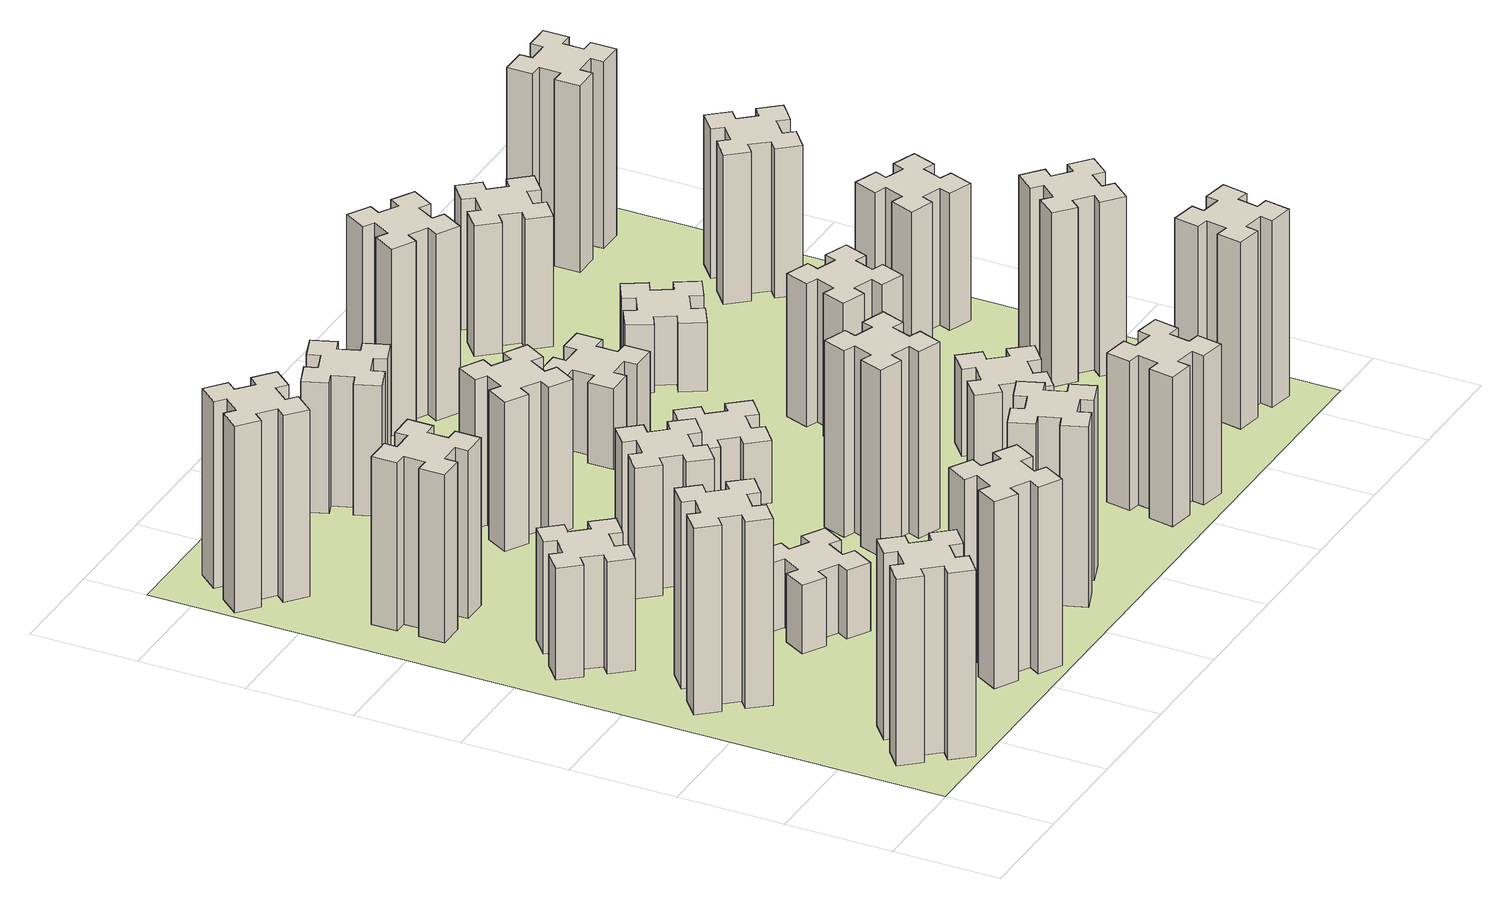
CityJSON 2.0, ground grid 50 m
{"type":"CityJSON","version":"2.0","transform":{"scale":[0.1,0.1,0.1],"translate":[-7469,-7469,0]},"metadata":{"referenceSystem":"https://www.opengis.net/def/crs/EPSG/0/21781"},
"CityObjects":{
"building1":{"type":"Building","attributes":{"class":"1000","function":"1000","usage":"1000","yearOfConstruction":2016,"roofType":"1000","measuredHeight":90,"storeysAboveGround":30,"storeysBelowGround":0},"geometry":[{"type":"Solid","lod":"1","boundaries":[[[[0,1,2,3,4,5,6,7,8,9,10,11,12,13,14,15,16,17,18,19]],[[17,16,20,21]],[[16,15,22,20]],[[15,14,23,22]],[[14,13,24,23]],[[13,12,25,24]],[[12,11,26,25]],[[11,10,27,26]],[[10,9,28,27]],[[9,8,29,28]],[[8,7,30,29]],[[7,6,31,30]],[[6,5,32,31]],[[5,4,33,32]],[[4,3,34,33]],[[3,2,35,34]],[[2,1,36,35]],[[1,0,37,36]],[[0,19,38,37]],[[19,18,39,38]],[[18,17,21,39]],[[24,25,26,27,28,29,30,31,32,33,34,35,36,37,38,39,21,20,22,23]]]]}]},
"building2":{"type":"Building","attributes":{"class":"1000","function":"1000","usage":"1000","yearOfConstruction":2016,"roofType":"1000","measuredHeight":90,"storeysAboveGround":30,"storeysBelowGround":0},"geometry":[{"type":"Solid","lod":"1","boundaries":[[[[40,41,42,43,44,45,46,47,48,49,50,51,52,53,54,55,56,57,58,59]],[[57,56,60,61]],[[56,55,62,60]],[[55,54,63,62]],[[54,53,64,63]],[[53,52,65,64]],[[52,51,66,65]],[[51,50,67,66]],[[50,49,68,67]],[[49,48,69,68]],[[48,47,70,69]],[[47,46,71,70]],[[46,45,72,71]],[[45,44,73,72]],[[44,43,74,73]],[[43,42,75,74]],[[42,41,76,75]],[[41,40,77,76]],[[40,59,78,77]],[[59,58,79,78]],[[58,57,61,79]],[[64,65,66,67,68,69,70,71,72,73,74,75,76,77,78,79,61,60,62,63]]]]}]},
"building3":{"type":"Building","attributes":{"class":"1000","function":"1000","usage":"1000","yearOfConstruction":2016,"roofType":"1000","measuredHeight":54,"storeysAboveGround":30,"storeysBelowGround":0},"geometry":[{"type":"Solid","lod":"1","boundaries":[[[[80,81,82,83,84,85,86,87,88,89,90,91,92,93,94,95,96,97,98,99]],[[97,96,100,101]],[[96,95,102,100]],[[95,94,103,102]],[[94,93,104,103]],[[93,92,105,104]],[[92,91,106,105]],[[91,90,107,106]],[[90,89,108,107]],[[89,88,109,108]],[[88,87,110,109]],[[87,86,111,110]],[[86,85,112,111]],[[85,84,113,112]],[[84,83,114,113]],[[83,82,115,114]],[[82,81,116,115]],[[81,80,117,116]],[[80,99,118,117]],[[99,98,119,118]],[[98,97,101,119]],[[104,105,106,107,108,109,110,111,112,113,114,115,116,117,118,119,101,100,102,103]]]]}]},
"building4":{"type":"Building","attributes":{"class":"1000","function":"1000","usage":"1000","yearOfConstruction":2016,"roofType":"1000","measuredHeight":81,"storeysAboveGround":30,"storeysBelowGround":0},"geometry":[{"type":"Solid","lod":"1","boundaries":[[[[120,121,122,123,124,125,126,127,128,129,130,131,132,133,134,135,136,137,138,139]],[[137,136,140,141]],[[136,135,142,140]],[[135,134,143,142]],[[134,133,144,143]],[[133,132,145,144]],[[132,131,146,145]],[[131,130,147,146]],[[130,129,148,147]],[[129,128,149,148]],[[128,127,150,149]],[[127,126,151,150]],[[126,125,152,151]],[[125,124,153,152]],[[124,123,154,153]],[[123,122,155,154]],[[122,121,156,155]],[[121,120,157,156]],[[120,139,158,157]],[[139,138,159,158]],[[138,137,141,159]],[[144,145,146,147,148,149,150,151,152,153,154,155,156,157,158,159,141,140,142,143]]]]}]},
"building5":{"type":"Building","attributes":{"class":"1000","function":"1000","usage":"1000","yearOfConstruction":2016,"roofType":"1000","measuredHeight":90,"storeysAboveGround":30,"storeysBelowGround":0},"geometry":[{"type":"Solid","lod":"1","boundaries":[[[[160,161,162,163,164,165,166,167,168,169,170,171,172,173,174,175,176,177,178,179]],[[177,176,180,181]],[[176,175,182,180]],[[175,174,183,182]],[[174,173,184,183]],[[173,172,185,184]],[[172,171,186,185]],[[171,170,187,186]],[[170,169,188,187]],[[169,168,189,188]],[[168,167,190,189]],[[167,166,191,190]],[[166,165,192,191]],[[165,164,193,192]],[[164,163,194,193]],[[163,162,195,194]],[[162,161,196,195]],[[161,160,197,196]],[[160,179,198,197]],[[179,178,199,198]],[[178,177,181,199]],[[184,185,186,187,188,189,190,191,192,193,194,195,196,197,198,199,181,180,182,183]]]]}]},
"building6":{"type":"Building","attributes":{"class":"1000","function":"1000","usage":"1000","yearOfConstruction":2016,"roofType":"1000","measuredHeight":90,"storeysAboveGround":30,"storeysBelowGround":0},"geometry":[{"type":"Solid","lod":"1","boundaries":[[[[200,201,202,203,204,205,206,207,208,209,210,211,212,213,214,215,216,217,218,219]],[[217,216,220,221]],[[216,215,222,220]],[[215,214,223,222]],[[214,213,224,223]],[[213,212,225,224]],[[212,211,226,225]],[[211,210,227,226]],[[210,209,228,227]],[[209,208,229,228]],[[208,207,230,229]],[[207,206,231,230]],[[206,205,232,231]],[[205,204,233,232]],[[204,203,234,233]],[[203,202,235,234]],[[202,201,236,235]],[[201,200,237,236]],[[200,219,238,237]],[[219,218,239,238]],[[218,217,221,239]],[[224,225,226,227,228,229,230,231,232,233,234,235,236,237,238,239,221,220,222,223]]]]}]},
"building7":{"type":"Building","attributes":{"class":"1000","function":"1000","usage":"1000","yearOfConstruction":2016,"roofType":"1000","measuredHeight":33,"storeysAboveGround":30,"storeysBelowGround":0},"geometry":[{"type":"Solid","lod":"1","boundaries":[[[[240,241,242,243,244,245,246,247,248,249,250,251,252,253,254,255,256,257,258,259]],[[257,256,260,261]],[[256,255,262,260]],[[255,254,263,262]],[[254,253,264,263]],[[253,252,265,264]],[[252,251,266,265]],[[251,250,267,266]],[[250,249,268,267]],[[249,248,269,268]],[[248,247,270,269]],[[247,246,271,270]],[[246,245,272,271]],[[245,244,273,272]],[[244,243,274,273]],[[243,242,275,274]],[[242,241,276,275]],[[241,240,277,276]],[[240,259,278,277]],[[259,258,279,278]],[[258,257,261,279]],[[264,265,266,267,268,269,270,271,272,273,274,275,276,277,278,279,261,260,262,263]]]]}]},
"building8":{"type":"Building","attributes":{"class":"1000","function":"1000","usage":"1000","yearOfConstruction":2016,"roofType":"1000","measuredHeight":63,"storeysAboveGround":30,"storeysBelowGround":0},"geometry":[{"type":"Solid","lod":"1","boundaries":[[[[280,281,282,283,284,285,286,287,288,289,290,291,292,293,294,295,296,297,298,299]],[[297,296,300,301]],[[296,295,302,300]],[[295,294,303,302]],[[294,293,304,303]],[[293,292,305,304]],[[292,291,306,305]],[[291,290,307,306]],[[290,289,308,307]],[[289,288,309,308]],[[288,287,310,309]],[[287,286,311,310]],[[286,285,312,311]],[[285,284,313,312]],[[284,283,314,313]],[[283,282,315,314]],[[282,281,316,315]],[[281,280,317,316]],[[280,299,318,317]],[[299,298,319,318]],[[298,297,301,319]],[[304,305,306,307,308,309,310,311,312,313,314,315,316,317,318,319,301,300,302,303]]]]}]},
"building9":{"type":"Building","attributes":{"class":"1000","function":"1000","usage":"1000","yearOfConstruction":2016,"roofType":"1000","measuredHeight":87,"storeysAboveGround":30,"storeysBelowGround":0},"geometry":[{"type":"Solid","lod":"1","boundaries":[[[[320,321,322,323,324,325,326,327,328,329,330,331,332,333,334,335,336,337,338,339]],[[337,336,340,341]],[[336,335,342,340]],[[335,334,343,342]],[[334,333,344,343]],[[333,332,345,344]],[[332,331,346,345]],[[331,330,347,346]],[[330,329,348,347]],[[329,328,349,348]],[[328,327,350,349]],[[327,326,351,350]],[[326,325,352,351]],[[325,324,353,352]],[[324,323,354,353]],[[323,322,355,354]],[[322,321,356,355]],[[321,320,357,356]],[[320,339,358,357]],[[339,338,359,358]],[[338,337,341,359]],[[344,345,346,347,348,349,350,351,352,353,354,355,356,357,358,359,341,340,342,343]]]]}]},
"building10":{"type":"Building","attributes":{"class":"1000","function":"1000","usage":"1000","yearOfConstruction":2016,"roofType":"1000","measuredHeight":72,"storeysAboveGround":30,"storeysBelowGround":0},"geometry":[{"type":"Solid","lod":"1","boundaries":[[[[360,361,362,363,364,365,366,367,368,369,370,371,372,373,374,375,376,377,378,379]],[[377,376,380,381]],[[376,375,382,380]],[[375,374,383,382]],[[374,373,384,383]],[[373,372,385,384]],[[372,371,386,385]],[[371,370,387,386]],[[370,369,388,387]],[[369,368,389,388]],[[368,367,390,389]],[[367,366,391,390]],[[366,365,392,391]],[[365,364,393,392]],[[364,363,394,393]],[[363,362,395,394]],[[362,361,396,395]],[[361,360,397,396]],[[360,379,398,397]],[[379,378,399,398]],[[378,377,381,399]],[[384,385,386,387,388,389,390,391,392,393,394,395,396,397,398,399,381,380,382,383]]]]}]},
"building11":{"type":"Building","attributes":{"class":"1000","function":"1000","usage":"1000","yearOfConstruction":2016,"roofType":"1000","measuredHeight":63,"storeysAboveGround":30,"storeysBelowGround":0},"geometry":[{"type":"Solid","lod":"1","boundaries":[[[[400,401,402,403,404,405,406,407,408,409,410,411,412,413,414,415,416,417,418,419]],[[417,416,420,421]],[[416,415,422,420]],[[415,414,423,422]],[[414,413,424,423]],[[413,412,425,424]],[[412,411,426,425]],[[411,410,427,426]],[[410,409,428,427]],[[409,408,429,428]],[[408,407,430,429]],[[407,406,431,430]],[[406,405,432,431]],[[405,404,433,432]],[[404,403,434,433]],[[403,402,435,434]],[[402,401,436,435]],[[401,400,437,436]],[[400,419,438,437]],[[419,418,439,438]],[[418,417,421,439]],[[424,425,426,427,428,429,430,431,432,433,434,435,436,437,438,439,421,420,422,423]]]]}]},
"building12":{"type":"Building","attributes":{"class":"1000","function":"1000","usage":"1000","yearOfConstruction":2016,"roofType":"1000","measuredHeight":90,"storeysAboveGround":30,"storeysBelowGround":0},"geometry":[{"type":"Solid","lod":"1","boundaries":[[[[440,441,442,443,444,445,446,447,448,449,450,451,452,453,454,455,456,457,458,459]],[[457,456,460,461]],[[456,455,462,460]],[[455,454,463,462]],[[454,453,464,463]],[[453,452,465,464]],[[452,451,466,465]],[[451,450,467,466]],[[450,449,468,467]],[[449,448,469,468]],[[448,447,470,469]],[[447,446,471,470]],[[446,445,472,471]],[[445,444,473,472]],[[444,443,474,473]],[[443,442,475,474]],[[442,441,476,475]],[[441,440,477,476]],[[440,459,478,477]],[[459,458,479,478]],[[458,457,461,479]],[[464,465,466,467,468,469,470,471,472,473,474,475,476,477,478,479,461,460,462,463]]]]}]},
"building13":{"type":"Building","attributes":{"class":"1000","function":"1000","usage":"1000","yearOfConstruction":2016,"roofType":"1000","measuredHeight":30,"storeysAboveGround":30,"storeysBelowGround":0},"geometry":[{"type":"Solid","lod":"1","boundaries":[[[[480,481,482,483,484,485,486,487,488,489,490,491,492,493,494,495,496,497,498,499]],[[497,496,500,501]],[[496,495,502,500]],[[495,494,503,502]],[[494,493,504,503]],[[493,492,505,504]],[[492,491,506,505]],[[491,490,507,506]],[[490,489,508,507]],[[489,488,509,508]],[[488,487,510,509]],[[487,486,511,510]],[[486,485,512,511]],[[485,484,513,512]],[[484,483,514,513]],[[483,482,515,514]],[[482,481,516,515]],[[481,480,517,516]],[[480,499,518,517]],[[499,498,519,518]],[[498,497,501,519]],[[504,505,506,507,508,509,510,511,512,513,514,515,516,517,518,519,501,500,502,503]]]]}]},
"building14":{"type":"Building","attributes":{"class":"1000","function":"1000","usage":"1000","yearOfConstruction":2016,"roofType":"1000","measuredHeight":72,"storeysAboveGround":30,"storeysBelowGround":0},"geometry":[{"type":"Solid","lod":"1","boundaries":[[[[520,521,522,523,524,525,526,527,528,529,530,531,532,533,534,535,536,537,538,539]],[[537,536,540,541]],[[536,535,542,540]],[[535,534,543,542]],[[534,533,544,543]],[[533,532,545,544]],[[532,531,546,545]],[[531,530,547,546]],[[530,529,548,547]],[[529,528,549,548]],[[528,527,550,549]],[[527,526,551,550]],[[526,525,552,551]],[[525,524,553,552]],[[524,523,554,553]],[[523,522,555,554]],[[522,521,556,555]],[[521,520,557,556]],[[520,539,558,557]],[[539,538,559,558]],[[538,537,541,559]],[[544,545,546,547,548,549,550,551,552,553,554,555,556,557,558,559,541,540,542,543]]]]}]},
"building15":{"type":"Building","attributes":{"class":"1000","function":"1000","usage":"1000","yearOfConstruction":2016,"roofType":"1000","measuredHeight":39,"storeysAboveGround":30,"storeysBelowGround":0},"geometry":[{"type":"Solid","lod":"1","boundaries":[[[[560,561,562,563,564,565,566,567,568,569,570,571,572,573,574,575,576,577,578,579]],[[577,576,580,581]],[[576,575,582,580]],[[575,574,583,582]],[[574,573,584,583]],[[573,572,585,584]],[[572,571,586,585]],[[571,570,587,586]],[[570,569,588,587]],[[569,568,589,588]],[[568,567,590,589]],[[567,566,591,590]],[[566,565,592,591]],[[565,564,593,592]],[[564,563,594,593]],[[563,562,595,594]],[[562,561,596,595]],[[561,560,597,596]],[[560,579,598,597]],[[579,578,599,598]],[[578,577,581,599]],[[584,585,586,587,588,589,590,591,592,593,594,595,596,597,598,599,581,580,582,583]]]]}]},
"building16":{"type":"Building","attributes":{"class":"1000","function":"1000","usage":"1000","yearOfConstruction":2016,"roofType":"1000","measuredHeight":90,"storeysAboveGround":30,"storeysBelowGround":0},"geometry":[{"type":"Solid","lod":"1","boundaries":[[[[600,601,602,603,604,605,606,607,608,609,610,611,612,613,614,615,616,617,618,619]],[[617,616,620,621]],[[616,615,622,620]],[[615,614,623,622]],[[614,613,624,623]],[[613,612,625,624]],[[612,611,626,625]],[[611,610,627,626]],[[610,609,628,627]],[[609,608,629,628]],[[608,607,630,629]],[[607,606,631,630]],[[606,605,632,631]],[[605,604,633,632]],[[604,603,634,633]],[[603,602,635,634]],[[602,601,636,635]],[[601,600,637,636]],[[600,619,638,637]],[[619,618,639,638]],[[618,617,621,639]],[[624,625,626,627,628,629,630,631,632,633,634,635,636,637,638,639,621,620,622,623]]]]}]},
"building17":{"type":"Building","attributes":{"class":"1000","function":"1000","usage":"1000","yearOfConstruction":2016,"roofType":"1000","measuredHeight":42,"storeysAboveGround":30,"storeysBelowGround":0},"geometry":[{"type":"Solid","lod":"1","boundaries":[[[[640,641,642,643,644,645,646,647,648,649,650,651,652,653,654,655,656,657,658,659]],[[657,656,660,661]],[[656,655,662,660]],[[655,654,663,662]],[[654,653,664,663]],[[653,652,665,664]],[[652,651,666,665]],[[651,650,667,666]],[[650,649,668,667]],[[649,648,669,668]],[[648,647,670,669]],[[647,646,671,670]],[[646,645,672,671]],[[645,644,673,672]],[[644,643,674,673]],[[643,642,675,674]],[[642,641,676,675]],[[641,640,677,676]],[[640,659,678,677]],[[659,658,679,678]],[[658,657,661,679]],[[664,665,666,667,668,669,670,671,672,673,674,675,676,677,678,679,661,660,662,663]]]]}]},
"building18":{"type":"Building","attributes":{"class":"1000","function":"1000","usage":"1000","yearOfConstruction":2016,"roofType":"1000","measuredHeight":69,"storeysAboveGround":30,"storeysBelowGround":0},"geometry":[{"type":"Solid","lod":"1","boundaries":[[[[680,681,682,683,684,685,686,687,688,689,690,691,692,693,694,695,696,697,698,699]],[[697,696,700,701]],[[696,695,702,700]],[[695,694,703,702]],[[694,693,704,703]],[[693,692,705,704]],[[692,691,706,705]],[[691,690,707,706]],[[690,689,708,707]],[[689,688,709,708]],[[688,687,710,709]],[[687,686,711,710]],[[686,685,712,711]],[[685,684,713,712]],[[684,683,714,713]],[[683,682,715,714]],[[682,681,716,715]],[[681,680,717,716]],[[680,699,718,717]],[[699,698,719,718]],[[698,697,701,719]],[[704,705,706,707,708,709,710,711,712,713,714,715,716,717,718,719,701,700,702,703]]]]}]},
"building19":{"type":"Building","attributes":{"class":"1000","function":"1000","usage":"1000","yearOfConstruction":2016,"roofType":"1000","measuredHeight":33,"storeysAboveGround":30,"storeysBelowGround":0},"geometry":[{"type":"Solid","lod":"1","boundaries":[[[[720,721,722,723,724,725,726,727,728,729,730,731,732,733,734,735,736,737,738,739]],[[737,736,740,741]],[[736,735,742,740]],[[735,734,743,742]],[[734,733,744,743]],[[733,732,745,744]],[[732,731,746,745]],[[731,730,747,746]],[[730,729,748,747]],[[729,728,749,748]],[[728,727,750,749]],[[727,726,751,750]],[[726,725,752,751]],[[725,724,753,752]],[[724,723,754,753]],[[723,722,755,754]],[[722,721,756,755]],[[721,720,757,756]],[[720,739,758,757]],[[739,738,759,758]],[[738,737,741,759]],[[744,745,746,747,748,749,750,751,752,753,754,755,756,757,758,759,741,740,742,743]]]]}]},
"building20":{"type":"Building","attributes":{"class":"1000","function":"1000","usage":"1000","yearOfConstruction":2016,"roofType":"1000","measuredHeight":90,"storeysAboveGround":30,"storeysBelowGround":0},"geometry":[{"type":"Solid","lod":"1","boundaries":[[[[760,761,762,763,764,765,766,767,768,769,770,771,772,773,774,775,776,777,778,779]],[[777,776,780,781]],[[776,775,782,780]],[[775,774,783,782]],[[774,773,784,783]],[[773,772,785,784]],[[772,771,786,785]],[[771,770,787,786]],[[770,769,788,787]],[[769,768,789,788]],[[768,767,790,789]],[[767,766,791,790]],[[766,765,792,791]],[[765,764,793,792]],[[764,763,794,793]],[[763,762,795,794]],[[762,761,796,795]],[[761,760,797,796]],[[760,779,798,797]],[[779,778,799,798]],[[778,777,781,799]],[[784,785,786,787,788,789,790,791,792,793,794,795,796,797,798,799,781,780,782,783]]]]}]},
"building21":{"type":"Building","attributes":{"class":"1000","function":"1000","usage":"1000","yearOfConstruction":2016,"roofType":"1000","measuredHeight":63,"storeysAboveGround":30,"storeysBelowGround":0},"geometry":[{"type":"Solid","lod":"1","boundaries":[[[[800,801,802,803,804,805,806,807,808,809,810,811,812,813,814,815,816,817,818,819]],[[817,816,820,821]],[[816,815,822,820]],[[815,814,823,822]],[[814,813,824,823]],[[813,812,825,824]],[[812,811,826,825]],[[811,810,827,826]],[[810,809,828,827]],[[809,808,829,828]],[[808,807,830,829]],[[807,806,831,830]],[[806,805,832,831]],[[805,804,833,832]],[[804,803,834,833]],[[803,802,835,834]],[[802,801,836,835]],[[801,800,837,836]],[[800,819,838,837]],[[819,818,839,838]],[[818,817,821,839]],[[824,825,826,827,828,829,830,831,832,833,834,835,836,837,838,839,821,820,822,823]]]]}]},
"building22":{"type":"Building","attributes":{"class":"1000","function":"1000","usage":"1000","yearOfConstruction":2016,"roofType":"1000","measuredHeight":84,"storeysAboveGround":30,"storeysBelowGround":0},"geometry":[{"type":"Solid","lod":"1","boundaries":[[[[840,841,842,843,844,845,846,847,848,849,850,851,852,853,854,855,856,857,858,859]],[[857,856,860,861]],[[856,855,862,860]],[[855,854,863,862]],[[854,853,864,863]],[[853,852,865,864]],[[852,851,866,865]],[[851,850,867,866]],[[850,849,868,867]],[[849,848,869,868]],[[848,847,870,869]],[[847,846,871,870]],[[846,845,872,871]],[[845,844,873,872]],[[844,843,874,873]],[[843,842,875,874]],[[842,841,876,875]],[[841,840,877,876]],[[840,859,878,877]],[[859,858,879,878]],[[858,857,861,879]],[[864,865,866,867,868,869,870,871,872,873,874,875,876,877,878,879,861,860,862,863]]]]}]},
"building23":{"type":"Building","attributes":{"class":"1000","function":"1000","usage":"1000","yearOfConstruction":2016,"roofType":"1000","measuredHeight":66,"storeysAboveGround":30,"storeysBelowGround":0},"geometry":[{"type":"Solid","lod":"1","boundaries":[[[[880,881,882,883,884,885,886,887,888,889,890,891,892,893,894,895,896,897,898,899]],[[897,896,900,901]],[[896,895,902,900]],[[895,894,903,902]],[[894,893,904,903]],[[893,892,905,904]],[[892,891,906,905]],[[891,890,907,906]],[[890,889,908,907]],[[889,888,909,908]],[[888,887,910,909]],[[887,886,911,910]],[[886,885,912,911]],[[885,884,913,912]],[[884,883,914,913]],[[883,882,915,914]],[[882,881,916,915]],[[881,880,917,916]],[[880,899,918,917]],[[899,898,919,918]],[[898,897,901,919]],[[904,905,906,907,908,909,910,911,912,913,914,915,916,917,918,919,901,900,902,903]]]]}]},
"building24":{"type":"Building","attributes":{"class":"1000","function":"1000","usage":"1000","yearOfConstruction":2016,"roofType":"1000","measuredHeight":72,"storeysAboveGround":30,"storeysBelowGround":0},"geometry":[{"type":"Solid","lod":"1","boundaries":[[[[920,921,922,923,924,925,926,927,928,929,930,931,932,933,934,935,936,937,938,939]],[[937,936,940,941]],[[936,935,942,940]],[[935,934,943,942]],[[934,933,944,943]],[[933,932,945,944]],[[932,931,946,945]],[[931,930,947,946]],[[930,929,948,947]],[[929,928,949,948]],[[928,927,950,949]],[[927,926,951,950]],[[926,925,952,951]],[[925,924,953,952]],[[924,923,954,953]],[[923,922,955,954]],[[922,921,956,955]],[[921,920,957,956]],[[920,939,958,957]],[[939,938,959,958]],[[938,937,941,959]],[[944,945,946,947,948,949,950,951,952,953,954,955,956,957,958,959,941,940,942,943]]]]}]},
"building25":{"type":"Building","attributes":{"class":"1000","function":"1000","usage":"1000","yearOfConstruction":2016,"roofType":"1000","measuredHeight":90,"storeysAboveGround":30,"storeysBelowGround":0},"geometry":[{"type":"Solid","lod":"1","boundaries":[[[[960,961,962,963,964,965,966,967,968,969,970,971,972,973,974,975,976,977,978,979]],[[977,976,980,981]],[[976,975,982,980]],[[975,974,983,982]],[[974,973,984,983]],[[973,972,985,984]],[[972,971,986,985]],[[971,970,987,986]],[[970,969,988,987]],[[969,968,989,988]],[[968,967,990,989]],[[967,966,991,990]],[[966,965,992,991]],[[965,964,993,992]],[[964,963,994,993]],[[963,962,995,994]],[[962,961,996,995]],[[961,960,997,996]],[[960,979,998,997]],[[979,978,999,998]],[[978,977,981,999]],[[984,985,986,987,988,989,990,991,992,993,994,995,996,997,998,999,981,980,982,983]]]]}]},
"landuse1":{"type":"LandUse","attributes":{"name":"plot1","function":"1010"},"geometry":[{"type":"MultiSurface","lod":"1","boundaries":[[[1000,1001,1002,1003]]]}]}
},
"vertices":[
[492,308,0],[427,384,0],[473,423,0],[396,515,0],[304,438,0],[343,392,0],[266,327,0],[228,373,0],[136,296,0],[213,204,0],[259,243,0],[323,166,0],[277,128,0],[354,36,0],[446,113,0],[408,159,0],[484,223,0],[523,177,0],[615,254,0],[538,346,0],[484,223,900],[523,177,900],[408,159,900],[446,113,900],[354,36,900],[277,128,900],[323,166,900],[259,243,900],[213,204,900],[136,296,900],[228,373,900],[266,327,900],[343,392,900],[304,438,900],[396,515,900],[473,423,900],[427,384,900],[492,308,900],[538,346,900],[615,254,900],
[492,1248,0],[427,1324,0],[473,1363,0],[396,1455,0],[304,1378,0],[343,1332,0],[266,1267,0],[228,1313,0],[136,1236,0],[213,1144,0],[259,1183,0],[323,1106,0],[277,1068,0],[354,976,0],[446,1053,0],[408,1099,0],[484,1163,0],[523,1117,0],[615,1194,0],[538,1286,0],[484,1163,900],[523,1117,900],[408,1099,900],[446,1053,900],[354,976,900],[277,1068,900],[323,1106,900],[259,1183,900],[213,1144,900],[136,1236,900],[228,1313,900],[266,1267,900],[343,1332,900],[304,1378,900],[396,1455,900],[473,1363,900],[427,1324,900],[492,1248,900],[538,1286,900],[615,1194,900],
[492,1888,0],[427,1964,0],[473,2003,0],[396,2095,0],[304,2018,0],[343,1972,0],[266,1907,0],[228,1953,0],[136,1876,0],[213,1784,0],[259,1823,0],[323,1746,0],[277,1708,0],[354,1616,0],[446,1693,0],[408,1739,0],[484,1803,0],[523,1757,0],[615,1834,0],[538,1926,0],[484,1803,540],[523,1757,540],[408,1739,540],[446,1693,540],[354,1616,540],[277,1708,540],[323,1746,540],[259,1823,540],[213,1784,540],[136,1876,540],[228,1953,540],[266,1907,540],[343,1972,540],[304,2018,540],[396,2095,540],[473,2003,540],[427,1964,540],[492,1888,540],[538,1926,540],[615,1834,540],
[485,2545,0],[485,2645,0],[545,2645,0],[545,2765,0],[425,2765,0],[425,2705,0],[325,2705,0],[325,2765,0],[205,2765,0],[205,2645,0],[265,2645,0],[265,2545,0],[205,2545,0],[205,2425,0],[325,2425,0],[325,2485,0],[425,2485,0],[425,2425,0],[545,2425,0],[545,2545,0],[425,2485,810],[425,2425,810],[325,2485,810],[325,2425,810],[205,2425,810],[205,2545,810],[265,2545,810],[265,2645,810],[205,2645,810],[205,2765,810],[325,2765,810],[325,2705,810],[425,2705,810],[425,2765,810],[545,2765,810],[545,2645,810],[485,2645,810],[485,2545,810],[545,2545,810],[545,2425,810],
[1214,346,0],[1127,396,0],[1157,448,0],[1053,508,0],[993,404,0],[1045,374,0],[995,287,0],[943,317,0],[883,213,0],[987,153,0],[1017,205,0],[1104,155,0],[1074,103,0],[1178,43,0],[1238,147,0],[1186,177,0],[1236,264,0],[1288,234,0],[1348,338,0],[1244,398,0],[1236,264,900],[1288,234,900],[1186,177,900],[1238,147,900],[1178,43,900],[1074,103,900],[1104,155,900],[1017,205,900],[987,153,900],[883,213,900],[943,317,900],[995,287,900],[1045,374,900],[993,404,900],[1053,508,900],[1157,448,900],[1127,396,900],[1214,346,900],[1244,398,900],[1348,338,900],
[384,3387,0],[308,3452,0],[346,3498,0],[254,3575,0],[177,3483,0],[223,3444,0],[159,3368,0],[113,3406,0],[36,3314,0],[128,3237,0],[166,3283,0],[243,3219,0],[204,3173,0],[296,3096,0],[373,3188,0],[327,3226,0],[392,3303,0],[438,3264,0],[515,3356,0],[423,3433,0],[392,3303,900],[438,3264,900],[327,3226,900],[373,3188,900],[296,3096,900],[204,3173,900],[243,3219,900],[166,3283,900],[128,3237,900],[36,3314,900],[113,3406,900],[159,3368,900],[223,3444,900],[177,3483,900],[254,3575,900],[346,3498,900],[308,3452,900],[384,3387,900],[423,3433,900],[515,3356,900],
[1086,1017,0],[1136,1104,0],[1188,1074,0],[1248,1178,0],[1144,1238,0],[1114,1186,0],[1027,1236,0],[1057,1288,0],[953,1348,0],[893,1244,0],[945,1214,0],[895,1127,0],[843,1157,0],[783,1053,0],[887,993,0],[917,1045,0],[1004,995,0],[974,943,0],[1078,883,0],[1138,987,0],[1004,995,330],[974,943,330],[917,1045,330],[887,993,330],[783,1053,330],[843,1157,330],[895,1127,330],[945,1214,330],[893,1244,330],[953,1348,330],[1057,1288,330],[1027,1236,330],[1114,1186,330],[1144,1238,330],[1248,1178,330],[1188,1074,330],[1136,1104,330],[1086,1017,330],[1138,987,330],[1078,883,330],
[1083,1972,0],[1006,1907,0],[968,1953,0],[876,1876,0],[953,1784,0],[999,1823,0],[1063,1746,0],[1017,1708,0],[1094,1616,0],[1186,1693,0],[1148,1739,0],[1224,1803,0],[1263,1757,0],[1355,1834,0],[1278,1926,0],[1232,1888,0],[1167,1964,0],[1213,2003,0],[1136,2095,0],[1044,2018,0],[1167,1964,630],[1213,2003,630],[1232,1888,630],[1278,1926,630],[1355,1834,630],[1263,1757,630],[1224,1803,630],[1148,1739,630],[1186,1693,630],[1094,1616,630],[1017,1708,630],[1063,1746,630],[999,1823,630],[953,1784,630],[876,1876,630],[968,1953,630],[1006,1907,630],[1083,1972,630],[1044,2018,630],[1136,2095,630],
[1746,255,0],[1840,289,0],[1860,233,0],[1973,274,0],[1932,387,0],[1876,366,0],[1842,460,0],[1898,480,0],[1857,593,0],[1744,552,0],[1765,496,0],[1671,462,0],[1650,518,0],[1537,477,0],[1579,364,0],[1635,385,0],[1669,291,0],[1613,270,0],[1654,157,0],[1767,199,0],[1669,291,870],[1613,270,870],[1635,385,870],[1579,364,870],[1537,477,870],[1650,518,870],[1671,462,870],[1765,496,870],[1744,552,870],[1857,593,870],[1898,480,870],[1842,460,870],[1876,366,870],[1932,387,870],[1973,274,870],[1860,233,870],[1840,289,870],[1746,255,870],[1767,199,870],[1654,157,870],
[1117,2525,0],[1204,2475,0],[1174,2423,0],[1278,2363,0],[1338,2467,0],[1286,2497,0],[1336,2584,0],[1388,2554,0],[1448,2658,0],[1344,2718,0],[1314,2666,0],[1227,2716,0],[1257,2768,0],[1153,2828,0],[1093,2724,0],[1145,2694,0],[1095,2607,0],[1043,2637,0],[983,2533,0],[1087,2473,0],[1095,2607,720],[1043,2637,720],[1145,2694,720],[1093,2724,720],[1153,2828,720],[1257,2768,720],[1227,2716,720],[1314,2666,720],[1344,2718,720],[1448,2658,720],[1388,2554,720],[1336,2584,720],[1286,2497,720],[1338,2467,720],[1278,2363,720],[1174,2423,720],[1204,2475,720],[1117,2525,720],[1087,2473,720],[983,2533,720],
[1125,3456,0],[1031,3422,0],[1010,3478,0],[897,3437,0],[939,3324,0],[995,3345,0],[1029,3251,0],[973,3230,0],[1014,3117,0],[1127,3159,0],[1106,3215,0],[1200,3249,0],[1220,3193,0],[1333,3234,0],[1292,3347,0],[1236,3326,0],[1202,3420,0],[1258,3440,0],[1217,3553,0],[1104,3512,0],[1202,3420,630],[1258,3440,630],[1236,3326,630],[1292,3347,630],[1333,3234,630],[1220,3193,630],[1200,3249,630],[1106,3215,630],[1127,3159,630],[1014,3117,630],[973,3230,630],[1029,3251,630],[995,3345,630],[939,3324,630],[897,3437,630],[1010,3478,630],[1031,3422,630],[1125,3456,630],[1104,3512,630],[1217,3553,630],
[1769,1300,0],[1735,1206,0],[1679,1227,0],[1637,1114,0],[1750,1073,0],[1771,1129,0],[1865,1095,0],[1844,1039,0],[1957,997,0],[1998,1110,0],[1942,1131,0],[1976,1225,0],[2032,1204,0],[2073,1317,0],[1960,1358,0],[1940,1302,0],[1846,1336,0],[1867,1392,0],[1754,1433,0],[1713,1320,0],[1846,1336,900],[1867,1392,900],[1940,1302,900],[1960,1358,900],[2073,1317,900],[2032,1204,900],[1976,1225,900],[1942,1131,900],[1998,1110,900],[1957,997,900],[1844,1039,900],[1865,1095,900],[1771,1129,900],[1750,1073,900],[1637,1114,900],[1679,1227,900],[1735,1206,900],[1769,1300,900],[1713,1320,900],[1754,1433,900],
[1972,1988,0],[1907,2064,0],[1953,2103,0],[1876,2195,0],[1784,2118,0],[1823,2072,0],[1746,2007,0],[1708,2053,0],[1616,1976,0],[1693,1884,0],[1739,1923,0],[1803,1846,0],[1757,1808,0],[1834,1716,0],[1926,1793,0],[1888,1839,0],[1964,1903,0],[2003,1857,0],[2095,1934,0],[2018,2026,0],[1964,1903,300],[2003,1857,300],[1888,1839,300],[1926,1793,300],[1834,1716,300],[1757,1808,300],[1803,1846,300],[1739,1923,300],[1693,1884,300],[1616,1976,300],[1708,2053,300],[1746,2007,300],[1823,2072,300],[1784,2118,300],[1876,2195,300],[1953,2103,300],[1907,2064,300],[1972,1988,300],[2018,2026,300],[2095,1934,300],
[2496,344,0],[2478,245,0],[2419,256,0],[2398,137,0],[2517,117,0],[2527,176,0],[2625,158,0],[2615,99,0],[2733,78,0],[2754,197,0],[2695,207,0],[2712,305,0],[2771,295,0],[2792,413,0],[2674,434,0],[2664,375,0],[2565,392,0],[2576,451,0],[2457,472,0],[2437,354,0],[2565,392,720],[2576,451,720],[2664,375,720],[2674,434,720],[2792,413,720],[2771,295,720],[2712,305,720],[2695,207,720],[2754,197,720],[2733,78,720],[2615,99,720],[2625,158,720],[2527,176,720],[2517,117,720],[2398,137,720],[2419,256,720],[2478,245,720],[2496,344,720],[2437,354,720],[2457,472,720],
[2065,2545,0],[2065,2645,0],[2125,2645,0],[2125,2765,0],[2005,2765,0],[2005,2705,0],[1905,2705,0],[1905,2765,0],[1785,2765,0],[1785,2645,0],[1845,2645,0],[1845,2545,0],[1785,2545,0],[1785,2425,0],[1905,2425,0],[1905,2485,0],[2005,2485,0],[2005,2425,0],[2125,2425,0],[2125,2545,0],[2005,2485,390],[2005,2425,390],[1905,2485,390],[1905,2425,390],[1785,2425,390],[1785,2545,390],[1845,2545,390],[1845,2645,390],[1785,2645,390],[1785,2765,390],[1905,2765,390],[1905,2705,390],[2005,2705,390],[2005,2765,390],[2125,2765,390],[2125,2645,390],[2065,2645,390],[2065,2545,390],[2125,2545,390],[2125,2425,390],
[1954,3506,0],[1867,3556,0],[1897,3608,0],[1793,3668,0],[1733,3564,0],[1785,3534,0],[1735,3447,0],[1683,3477,0],[1623,3373,0],[1727,3313,0],[1757,3365,0],[1844,3315,0],[1814,3263,0],[1918,3203,0],[1978,3307,0],[1926,3337,0],[1976,3424,0],[2028,3394,0],[2088,3498,0],[1984,3558,0],[1976,3424,900],[2028,3394,900],[1926,3337,900],[1978,3307,900],[1918,3203,900],[1814,3263,900],[1844,3315,900],[1757,3365,900],[1727,3313,900],[1623,3373,900],[1683,3477,900],[1735,3447,900],[1785,3534,900],[1733,3564,900],[1793,3668,900],[1897,3608,900],[1867,3556,900],[1954,3506,900],[1984,3558,900],[2088,3498,900],
[2563,1132,0],[2486,1067,0],[2448,1113,0],[2356,1036,0],[2433,944,0],[2479,983,0],[2543,906,0],[2497,868,0],[2574,776,0],[2666,853,0],[2628,899,0],[2704,963,0],[2743,917,0],[2835,994,0],[2758,1086,0],[2712,1048,0],[2647,1124,0],[2693,1163,0],[2616,1255,0],[2524,1178,0],[2647,1124,420],[2693,1163,420],[2712,1048,420],[2758,1086,420],[2835,994,420],[2743,917,420],[2704,963,420],[2628,899,420],[2666,853,420],[2574,776,420],[2497,868,420],[2543,906,420],[2479,983,420],[2433,944,420],[2356,1036,420],[2448,1113,420],[2486,1067,420],[2563,1132,420],[2524,1178,420],[2616,1255,420],
[2682,1671,0],[2716,1765,0],[2772,1744,0],[2813,1857,0],[2700,1898,0],[2680,1842,0],[2586,1876,0],[2607,1932,0],[2494,1973,0],[2453,1860,0],[2509,1840,0],[2475,1746,0],[2419,1767,0],[2377,1654,0],[2490,1613,0],[2511,1669,0],[2605,1635,0],[2584,1579,0],[2697,1537,0],[2738,1650,0],[2605,1635,690],[2584,1579,690],[2511,1669,690],[2490,1613,690],[2377,1654,690],[2419,1767,690],[2475,1746,690],[2509,1840,690],[2453,1860,690],[2494,1973,690],[2607,1932,690],[2586,1876,690],[2680,1842,690],[2700,1898,690],[2813,1857,690],[2772,1744,690],[2716,1765,690],[2682,1671,690],[2738,1650,690],[2697,1537,690],
[2475,2584,0],[2525,2497,0],[2473,2467,0],[2533,2363,0],[2637,2423,0],[2607,2475,0],[2694,2525,0],[2724,2473,0],[2828,2533,0],[2768,2637,0],[2716,2607,0],[2666,2694,0],[2718,2724,0],[2658,2828,0],[2554,2768,0],[2584,2716,0],[2497,2666,0],[2467,2718,0],[2363,2658,0],[2423,2554,0],[2497,2666,330],[2467,2718,330],[2584,2716,330],[2554,2768,330],[2658,2828,330],[2718,2724,330],[2666,2694,330],[2716,2607,330],[2768,2637,330],[2828,2533,330],[2724,2473,330],[2694,2525,330],[2607,2475,330],[2637,2423,330],[2533,2363,330],[2473,2467,330],[2525,2497,330],[2475,2584,330],[2423,2554,330],[2363,2658,330],
[3504,475,0],[3405,492,0],[3416,551,0],[3297,572,0],[3277,454,0],[3336,444,0],[3318,345,0],[3259,356,0],[3238,237,0],[3357,217,0],[3367,276,0],[3465,258,0],[3455,199,0],[3573,178,0],[3594,297,0],[3535,307,0],[3552,405,0],[3611,395,0],[3632,513,0],[3514,534,0],[3552,405,900],[3611,395,900],[3535,307,900],[3594,297,900],[3573,178,900],[3455,199,900],[3465,258,900],[3367,276,900],[3357,217,900],[3238,237,900],[3259,356,900],[3318,345,900],[3336,444,900],[3277,454,900],[3297,572,900],[3416,551,900],[3405,492,900],[3504,475,900],[3514,534,900],[3632,513,900],
[2712,3368,0],[2647,3444,0],[2693,3483,0],[2616,3575,0],[2524,3498,0],[2563,3452,0],[2486,3387,0],[2448,3433,0],[2356,3356,0],[2433,3264,0],[2479,3303,0],[2543,3226,0],[2497,3188,0],[2574,3096,0],[2666,3173,0],[2628,3219,0],[2704,3283,0],[2743,3237,0],[2835,3314,0],[2758,3406,0],[2704,3283,630],[2743,3237,630],[2628,3219,630],[2666,3173,630],[2574,3096,630],[2497,3188,630],[2543,3226,630],[2479,3303,630],[2433,3264,630],[2356,3356,630],[2448,3433,630],[2486,3387,630],[2563,3452,630],[2524,3498,630],[2616,3575,630],[2693,3483,630],[2647,3444,630],[2712,3368,630],[2758,3406,630],[2835,3314,630],
[3487,1006,0],[3552,1083,0],[3598,1044,0],[3675,1136,0],[3583,1213,0],[3544,1167,0],[3468,1232,0],[3506,1278,0],[3414,1355,0],[3337,1263,0],[3383,1224,0],[3319,1148,0],[3273,1186,0],[3196,1094,0],[3288,1017,0],[3326,1063,0],[3403,999,0],[3364,953,0],[3456,876,0],[3533,968,0],[3403,999,840],[3364,953,840],[3326,1063,840],[3288,1017,840],[3196,1094,840],[3273,1186,840],[3319,1148,840],[3383,1224,840],[3337,1263,840],[3414,1355,840],[3506,1278,840],[3468,1232,840],[3544,1167,840],[3583,1213,840],[3675,1136,840],[3598,1044,840],[3552,1083,840],[3487,1006,840],[3533,968,840],[3456,876,840],
[3520,1942,0],[3426,1976,0],[3447,2032,0],[3334,2073,0],[3293,1960,0],[3349,1940,0],[3315,1846,0],[3259,1867,0],[3217,1754,0],[3330,1713,0],[3351,1769,0],[3445,1735,0],[3424,1679,0],[3537,1637,0],[3578,1750,0],[3522,1771,0],[3556,1865,0],[3612,1844,0],[3653,1957,0],[3540,1998,0],[3556,1865,660],[3612,1844,660],[3522,1771,660],[3578,1750,660],[3537,1637,660],[3424,1679,660],[3445,1735,660],[3351,1769,660],[3330,1713,660],[3217,1754,660],[3259,1867,660],[3315,1846,660],[3349,1940,660],[3293,1960,660],[3334,2073,660],[3447,2032,660],[3426,1976,660],[3520,1942,660],[3540,1998,660],[3653,1957,660],
[3319,2563,0],[3383,2486,0],[3337,2448,0],[3414,2356,0],[3506,2433,0],[3468,2479,0],[3544,2543,0],[3583,2497,0],[3675,2574,0],[3598,2666,0],[3552,2628,0],[3487,2704,0],[3533,2743,0],[3456,2835,0],[3364,2758,0],[3403,2712,0],[3326,2647,0],[3288,2693,0],[3196,2616,0],[3273,2524,0],[3326,2647,720],[3288,2693,720],[3403,2712,720],[3364,2758,720],[3456,2835,720],[3533,2743,720],[3487,2704,720],[3552,2628,720],[3598,2666,720],[3675,2574,720],[3583,2497,720],[3544,2543,720],[3468,2479,720],[3506,2433,720],[3414,2356,720],[3337,2448,720],[3383,2486,720],[3319,2563,720],[3273,2524,720],[3196,2616,720],
[3285,3325,0],[3385,3325,0],[3385,3265,0],[3505,3265,0],[3505,3385,0],[3445,3385,0],[3445,3485,0],[3505,3485,0],[3505,3605,0],[3385,3605,0],[3385,3545,0],[3285,3545,0],[3285,3605,0],[3165,3605,0],[3165,3485,0],[3225,3485,0],[3225,3385,0],[3165,3385,0],[3165,3265,0],[3285,3265,0],[3225,3385,900],[3165,3385,900],[3225,3485,900],[3165,3485,900],[3165,3605,900],[3285,3605,900],[3285,3545,900],[3385,3545,900],[3385,3605,900],[3505,3605,900],[3505,3485,900],[3445,3485,900],[3445,3385,900],[3505,3385,900],[3505,3265,900],[3385,3265,900],[3385,3325,900],[3285,3325,900],[3285,3265,900],[3165,3265,900],
[5,3705,0],[3705,3705,0],[3705,5,0],[5,5,0]
]}
